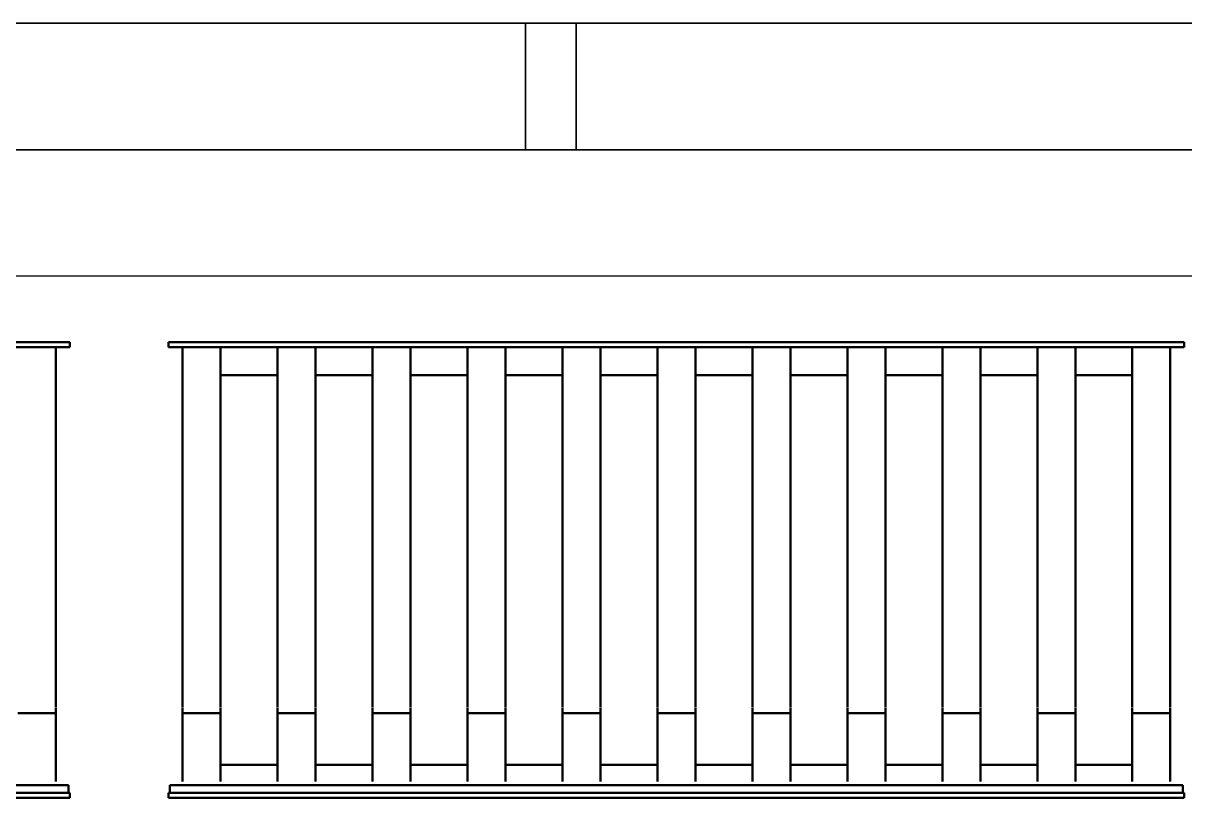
# Model space of a CAD drawing. Header units: millimetres. Extents: x 11 to 67028, y -2 to 23998.
# Drawn here: x 35661 to 44833, y 17877 to 23998 of the extents above; entities that cross this region are included whole.
import ezdxf

# ---------------------------------------------------------------- set-up
doc = ezdxf.new("R2010")
doc.units = ezdxf.units.MM
doc.layers.add('cu', color=7, linetype='Continuous', lineweight=35)
doc.layers.add('图层1', color=2, linetype='Continuous', lineweight=35)

msp = doc.modelspace()

# ---------------------------------------------------------------- linework, layer by layer
at = {"color": 7, "linetype": 'Continuous', "lineweight": 50}
for p, q in [((36028.8, 21476.7), (28008.8, 21476.7)), ((36028.8, 21436.7), (36028.8, 21476.7)), ((44828.8, 21476.7), (36808.8, 21476.7)), ((36808.8, 21476.7), (36808.8, 21436.7)), ((44828.8, 21436.7), (44828.8, 21476.7)), ((36028.8, 21436.7), (28008.8, 21436.7)), ((35918.8, 18595.7), (35918.8, 21435.7)), ((44828.8, 21436.7), (36808.8, 21436.7)), ((36918.8, 21435.7), (36918.8, 18595.7)), ((37218.8, 18595.7), (37218.8, 21435.7)), ((37668.8, 21435.7), (37668.8, 18595.7)), ((37968.8, 18595.7), (37968.8, 21435.7)), ((38418.8, 21435.7), (38418.8, 18595.7)), ((38718.8, 18595.7), (38718.8, 21435.7)), ((39168.8, 21435.7), (39168.8, 18595.7)), ((39468.8, 18595.7), (39468.8, 21435.7)), ((39918.8, 21435.7), (39918.8, 18595.7)), ((40218.8, 18595.7), (40218.8, 21435.7)), ((40668.8, 21435.7), (40668.8, 18595.7)), ((40968.8, 18595.7), (40968.8, 21435.7)), ((41418.8, 21435.7), (41418.8, 18595.7)), ((41718.8, 18595.7), (41718.8, 21435.7)), ((42168.8, 21435.7), (42168.8, 18595.7)), ((42468.8, 18595.7), (42468.8, 21435.7)), ((42918.8, 21435.7), (42918.8, 18595.7)), ((43218.8, 18595.7), (43218.8, 21435.7)), ((43668.8, 21435.7), (43668.8, 18595.7)), ((43968.8, 18595.7), (43968.8, 21435.7)), ((44418.8, 21435.7), (44418.8, 18595.7)), ((44718.8, 18595.7), (44718.8, 21435.7)), ((37668.8, 21216.7), (37218.8, 21216.7)), ((38418.8, 21216.7), (37968.8, 21216.7)), ((39168.8, 21216.7), (38718.8, 21216.7)), ((39918.8, 21216.7), (39468.8, 21216.7)), ((40668.8, 21216.7), (40218.8, 21216.7)), ((41418.8, 21216.7), (40968.8, 21216.7)), ((42168.8, 21216.7), (41718.8, 21216.7)), ((42918.8, 21216.7), (42468.8, 21216.7)), ((43668.8, 21216.7), (43218.8, 21216.7)), ((44418.8, 21216.7), (43968.8, 21216.7)), ((35618.8, 18545.7), (35918.8, 18545.7)), ((35918.8, 18545.7), (35918.8, 18590.7)), ((35918.8, 18005.7), (35918.8, 18545.7)), ((36918.8, 18590.7), (36918.8, 18545.7)), ((36918.8, 18545.7), (36918.8, 18005.7)), ((36918.8, 18545.7), (37218.8, 18545.7)), ((37218.8, 18545.7), (37218.8, 18590.7)), ((37218.8, 18005.7), (37218.8, 18545.7)), ((37668.8, 18590.7), (37668.8, 18545.7)), ((37668.8, 18545.7), (37668.8, 18005.7)), ((37668.8, 18545.7), (37968.8, 18545.7)), ((37968.8, 18545.7), (37968.8, 18590.7)), ((37968.8, 18005.7), (37968.8, 18545.7)), ((38418.8, 18590.7), (38418.8, 18545.7)), ((38418.8, 18545.7), (38418.8, 18005.7)), ((38418.8, 18545.7), (38718.8, 18545.7)), ((38718.8, 18545.7), (38718.8, 18590.7)), ((38718.8, 18005.7), (38718.8, 18545.7)), ((39168.8, 18590.7), (39168.8, 18545.7)), ((39168.8, 18545.7), (39168.8, 18005.7)), ((39168.8, 18545.7), (39468.8, 18545.7)), ((39468.8, 18545.7), (39468.8, 18590.7)), ((39468.8, 18005.7), (39468.8, 18545.7)), ((39918.8, 18590.7), (39918.8, 18545.7)), ((39918.8, 18545.7), (39918.8, 18005.7)), ((39918.8, 18545.7), (40218.8, 18545.7)), ((40218.8, 18545.7), (40218.8, 18590.7)), ((40218.8, 18005.7), (40218.8, 18545.7)), ((40668.8, 18590.7), (40668.8, 18545.7)), ((40668.8, 18545.7), (40668.8, 18005.7)), ((40668.8, 18545.7), (40968.8, 18545.7)), ((40968.8, 18545.7), (40968.8, 18590.7)), ((40968.8, 18005.7), (40968.8, 18545.7)), ((41418.8, 18590.7), (41418.8, 18545.7)), ((41418.8, 18545.7), (41418.8, 18005.7)), ((41418.8, 18545.7), (41718.8, 18545.7)), ((41718.8, 18545.7), (41718.8, 18590.7)), ((41718.8, 18005.7), (41718.8, 18545.7)), ((42168.8, 18590.7), (42168.8, 18545.7)), ((42168.8, 18545.7), (42168.8, 18005.7)), ((42168.8, 18545.7), (42468.8, 18545.7)), ((42468.8, 18545.7), (42468.8, 18590.7)), ((42468.8, 18005.7), (42468.8, 18545.7)), ((42918.8, 18590.7), (42918.8, 18545.7)), ((42918.8, 18545.7), (42918.8, 18005.7)), ((42918.8, 18545.7), (43218.8, 18545.7)), ((43218.8, 18545.7), (43218.8, 18590.7)), ((43218.8, 18005.7), (43218.8, 18545.7)), ((43668.8, 18590.7), (43668.8, 18545.7)), ((43668.8, 18545.7), (43668.8, 18005.7)), ((43668.8, 18545.7), (43968.8, 18545.7)), ((43968.8, 18545.7), (43968.8, 18590.7)), ((43968.8, 18005.7), (43968.8, 18545.7)), ((44418.8, 18590.7), (44418.8, 18545.7)), ((44418.8, 18545.7), (44418.8, 18005.7)), ((44418.8, 18545.7), (44718.8, 18545.7)), ((44718.8, 18545.7), (44718.8, 18590.7)), ((44718.8, 18005.7), (44718.8, 18545.7)), ((37667.6, 18136.7), (37217.6, 18136.7)), ((38418.8, 18136.7), (37968.8, 18136.7)), ((39168.8, 18136.7), (38718.8, 18136.7)), ((39918.8, 18136.7), (39468.8, 18136.7)), ((40668.8, 18136.7), (40218.8, 18136.7)), ((41418.8, 18136.7), (40968.8, 18136.7)), ((41718.8, 18136.7), (42168.8, 18136.7)), ((42918.8, 18136.7), (42468.8, 18136.7)), ((43668.8, 18136.7), (43218.8, 18136.7)), ((44418.8, 18136.7), (43968.8, 18136.7)), ((36018.8, 17977), (28018.8, 17977)), ((36018.8, 17914.7), (28018.8, 17914.7)), ((36018.8, 17977), (36018.8, 17917.5)), ((36018.8, 17916.7), (36028.8, 17916.7)), ((36028.8, 17876.7), (36028.8, 17916.7)), ((36818.8, 17916.7), (36808.8, 17916.7)), ((36808.8, 17916.7), (36808.8, 17876.7)), ((36818.8, 17914.7), (36818.8, 17977)), ((44818.8, 17977), (36818.8, 17977)), ((44818.8, 17914.7), (36818.8, 17914.7)), ((44818.8, 17977), (44818.8, 17917.5)), ((44818.8, 17916.7), (44828.8, 17916.7)), ((44828.8, 17876.7), (44828.8, 17916.7)), ((36028.8, 17876.7), (28008.8, 17876.7)), ((44828.8, 17876.7), (36808.8, 17876.7))]:
    msp.add_line(p, q, dxfattribs=at)
msp.add_lwpolyline([(27.5, 22998.1), (65027.5, 22998.1), (65027.5, 21998.1), (27.5, 21998.1)])
at = {"layer": 'cu'}
for p, q in [((19, 23998.1), (67028.1, 23998.1)), ((39628.1, 23998.1), (39628.1, 22998.1)), ((40028.1, 23998.1), (40028.1, 22998.1)), ((40028.1, 22998.1), (39628.1, 22998.1))]:
    msp.add_line(p, q, dxfattribs=at)
at = {"layer": '图层1'}
msp.add_line((66028.1, 22998.1), (27.5, 22998.1), dxfattribs=at)

doc.saveas('drawing.dxf')
